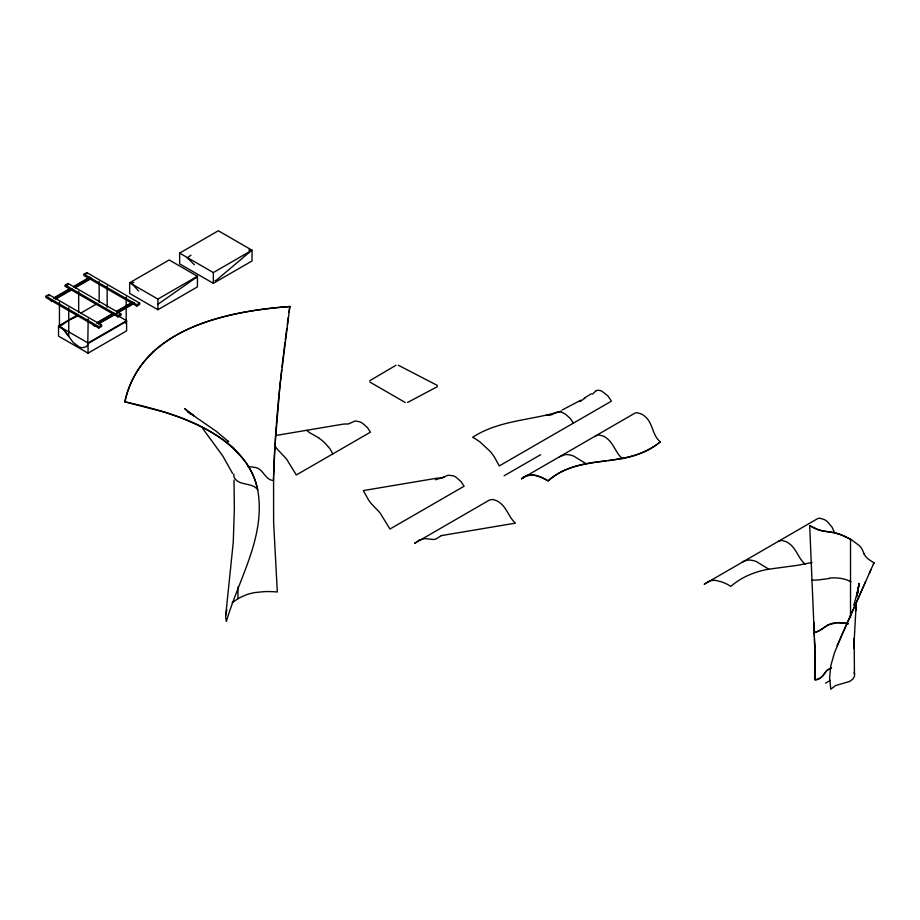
<?xml version="1.0" encoding="UTF-8"?>
<svg xmlns="http://www.w3.org/2000/svg" width="920" height="920" viewBox="0 0 920 920"><rect width="100%" height="100%" fill="white"/><g stroke="black" fill="none" stroke-linecap="round" stroke-linejoin="round"><path stroke-width="1.38" d="M814.671 645.656L815.12 671.312M815.074 675.579L815.12 668.541M815.108 672.934L815.12 671.853M815.097 674.004C812.498 682.962 819.456 679.627 822.928 675.717M856.06 605.9L855.588 610.754L856.129 604.865L854.001 644.138L854.128 638.583L854.473 676.292L852.897 679.029L849.919 681.341L835.429 685.63L830.794 689.241L829.621 678.029L830.771 665.861L834.382 653.062L841.363 636.122M815.062 676.096L815.028 678.12M853.909 648.577L854.036 643.011M273.573 477.192L273.619 522.491L277.322 591.985L272.527 591.652A58.397 33.718 0 0 0 264.189 591.663L255.725 592.457A35.73 20.631 0 0 0 245.996 594.906L238.889 598.126L232.162 602.669M273.608 475.835L275.126 442.474M275.218 441.002L275.758 432.94M275.862 431.468L276.356 424.867M233.852 474.145L233.818 475.939A16.744 9.66 0 0 0 234.853 478.526C240.258 486.093 252.206 482.252 257.669 489.67C266.144 536.222 238.958 578.289 226.412 621.38L225.825 618.608A58.397 33.718 0 0 1 225.848 613.801L226.872 609.707M280.761 377.878L281.669 369.725M281.968 367.034L283.383 355.12M225.71 615.457L233.266 542.271L234.347 508.714L234.002 480.091M283.544 353.809L284.993 342.205M285.315 339.664L286.798 328.382M287.305 324.679L288.305 317.342M857.428 593.538L858.279 587.362L856.968 595.608L859.142 583.406L856.623 596.643L859.084 584.476M204.205 322.621C231.748 313.018 260.832 308.717 289.834 306.544L279.956 385.422L274.85 447.154A108.951 10.879 -85.9 0 0 273.711 472.684L273.493 480.527C264.419 479.964 263.407 467.774 254.207 467.36A16.744 9.66 0 0 0 249.722 466.762L248.17 466.727M288.983 312.512L289.834 306.544M857.647 591.583L857.865 590.525L853.771 605.337M198.513 425.362L182.321 418.358L165.439 412.413L124.821 401.798C128.788 382.996 138.587 365.504 152.639 352.394M124.924 401.752C140.84 328.716 226.63 311.155 289.926 306.486M88.182 318.929L87.779 344.563A14.064 8.119 60 0 1 85.905 346.828L82.317 347.691A16.744 9.66 60 0 1 79.189 346.932L73.151 342.401L63.549 329.44A11.902 6.865 60 0 0 61.629 327.945L59.443 326.841L59.443 302.335M126.201 296.976L126.201 321.528L125.442 323.184M869.319 573.332L870.987 569.572M837.131 645.782L874 562.787L869.745 560.142A31.314 18.078 0 0 1 864.121 554.07M874 562.787L873.333 564.293M841.857 634.984L865.651 581.624M824.251 673.888L826.286 671.071M824.722 673.175L827.413 669.956L830.841 667.966M824.377 673.693L823.043 675.579M823.848 674.475L820.306 678.097L814.97 680.098L815.108 666.885M592.376 394.185L596.263 390.643M826.401 670.933L831.576 667.69M521.49 478.756L526.573 475.628A35.73 20.631 60 0 1 533.036 474.95L540.626 476.962L548.124 480.872C579.6 452.536 628.337 469.51 660.284 441.841C652.061 435.286 653.131 422.786 644.782 416.3A16.744 9.66 60 0 0 641.539 414.046L637.261 412.746A14.064 8.119 60 0 0 634.443 413.413L521.49 478.756A43.826 25.3 60 0 1 525.366 476.226L531.656 474.927A38.996 22.517 60 0 1 536.947 475.674L538.856 476.376A58.397 33.718 60 0 1 544.709 478.906L548.124 480.872C564.017 466.578 585.764 462.886 606.292 460.943M559.429 456.849L564.96 454.641A35.351 20.412 60 0 1 573.769 456.147L586.051 463.703M742.152 562.338L744.648 560.832L748.512 560.084A35.443 20.47 60 0 1 756.493 561.637L768.775 569.192L798.111 565.236L812.038 562.476M190.969 255.173L187.093 258.025A23.287 10.557 48.3 0 1 190.06 260.486L194.384 264.73M595.619 435.953L598.644 434.849L603.451 436.149A19.826 11.454 60 0 1 606.464 438.046C613.709 443.256 615.63 452.801 622.254 458.574C636.007 456.032 649.255 450.524 660.284 441.841M778.343 541.443L781.367 540.351L786.174 541.65A19.826 11.454 60 0 1 789.187 543.536C796.432 548.745 798.353 558.29 804.977 564.063M823.918 627.612L828.046 624.979M823.319 628.049L822.284 628.797M580.094 401.546L584.786 398.256M822.135 628.9L821.364 629.429M591.272 393.783L584.315 398.141M157.803 304.359L196.431 277.334A23.023 12.316 56 0 1 195.35 278.38M369.759 380.696L396.002 365.263M46 296.194L48.806 294.572L101.614 325.059L101.614 326.404L98.808 328.026L46 297.539L46 296.194L98.808 326.68L101.614 325.059M65.262 285.073L68.068 283.452L120.876 313.938L120.876 315.284L118.07 316.905L65.262 286.419L65.262 285.073L118.07 315.56L120.876 313.938M84.019 274.24L86.825 272.619L139.633 303.105L139.633 304.462L136.827 306.072L84.019 275.586L84.019 274.24L136.827 304.727L139.633 303.105M65.262 286.419L67.137 285.338M53.912 297.827L70 288.546M73.715 286.396L89.792 277.115M53.912 298.471L70 289.19M73.715 287.051L89.792 277.76M55.315 298.632L71.392 289.351M75.106 287.201L91.195 277.92M55.315 299.276L72.634 289.282M75.106 287.856L91.195 278.564M179.642 253.115L218.35 230.759L252.034 250.217L252.034 260.969L213.325 283.325L179.642 263.879L179.642 253.115L213.325 272.561L252.034 250.217M129.662 282.785L169.188 259.957L197.432 276.264L197.432 286.89L157.895 309.718L129.662 293.411L129.662 282.785L157.895 299.08L197.432 276.264M117.99 315.755L126.603 320.723L126.603 330.889L88.044 353.153L58.535 336.122L58.535 325.956L77.199 315.18M80.925 313.03L95.852 304.405M96.91 322.655L112.999 313.363M116.713 311.224L132.79 301.944M96.91 323.299L114.241 313.294M116.713 311.868L132.79 302.588M98.313 323.46L114.39 314.168M116.874 312.742L134.194 302.749M98.313 324.104L134.194 303.393M58.535 325.956L88.044 342.987L126.603 320.723M88.182 343.482L126.201 321.528M504.125 475.778L540.672 454.687M825.505 683.157L830.265 680.409M580.853 400.177L562.327 409.906M407.502 402.511L437.356 386.664M828.218 624.887L836.809 622.69L846.377 623.242M348.956 423.729L355.12 420.992L359.605 421.739A19.826 11.454 60 0 1 362.618 423.327L367.425 427.581L370.449 432.17L296.32 474.973L286.626 459.195A29.509 17.031 60 0 0 284.2 456.469L277.943 449.926A28.784 16.617 60 0 1 274.988 446.027M78.534 315.641L68.736 320.263L59.443 326.841L63.94 329.808L68.758 336.145L68.758 307.717M441.864 478.055L448.005 475.203L453.249 475.801A19.826 11.454 60 0 1 456.262 477.388L461.069 481.643L464.094 486.231L389.953 529.034L380.27 513.256A29.509 17.031 60 0 0 377.844 510.531L371.588 503.987A28.784 16.617 60 0 1 368.632 500.089L363.32 490.578L437.46 478.101L441.094 478.262M561.327 411.079C531.955 420.452 499.272 419.899 472.627 437.287L474.087 438.081A61.053 35.247 60 0 1 480.102 442.048L490.199 451.421A32.315 18.665 60 0 1 494.661 457.516L499.272 465.922L611.42 401.178L607.913 395.899L601.772 391.126A14.823 8.556 60 0 0 596.263 390.643M435.413 479.745L443.992 477.112M133.883 282.474L131.468 283.153L138.609 290.996M814.821 649.911L814.844 650.532L814.2 632.546C821.859 631.108 826.654 623.472 834.67 622.966A19.826 11.454 0 0 1 838.879 622.564L848.332 623.817M348.22 423.993L343.815 424.039L307.096 430.215M768.775 569.192C754.94 571.55 741.508 577.104 730.848 586.362L727.432 584.395A58.397 33.718 60 0 0 721.579 581.865L715.76 580.451A35.73 20.631 60 0 0 709.297 581.129L704.202 584.246L817.167 518.903A14.064 8.119 60 0 1 819.984 518.247L824.262 519.547A16.744 9.66 60 0 1 827.505 521.801L832.059 527.183L834.969 533.577M622.254 458.574L608.557 460.667M276.92 435.298L306.751 430.272A23.287 13.363 62.4 0 0 309.453 432.572L319.378 438.219M829.414 578.507L818.8 579.865A25.035 14.168 -1.9 0 1 811.957 580.106M546.767 415C552.448 416.909 556.865 409.354 562.557 412.689A19.826 11.454 60 0 1 565.57 414.287L570.377 418.531L573.401 423.131M124.821 401.798C169.372 411.941 218.132 425.155 246.571 463.484A108.951 88.308 -12 0 1 255.933 482.966L257.669 489.67C254.46 473.869 245.64 459.574 233.875 448.695M846.595 623.288L847.872 623.656M248.745 249.964L251.321 250.631L215.843 280.669A23.023 10.476 49.5 0 1 214.935 280.439M840.42 534.485L839.753 534.255A32.096 18.526 0 0 0 832.117 532.358L824.78 531.323A31.314 18.078 0 0 1 814.257 528.115L809.68 525.653L814.2 632.546M840.638 534.566L851.069 539.534L859.096 545.422A32.096 18.526 0 0 1 862.373 549.838L864.179 554.07M398.291 365.217L437.345 385.434M369.771 381.995L405.214 402.488M809.68 525.653L818.11 529.644A28.784 16.617 0 0 0 822.572 530.886L831.795 532.323A29.509 17.031 0 0 1 835.394 533.014L843.272 535.589L850.517 539.212L850.517 617.688M227.884 441.048L228.769 441.818L216.338 431.365L187.45 411.412L194.131 415.828L184.713 408.629L190.785 414.253M202.871 428.72L222.904 456.147L232.576 473.466M328.578 446.947L330.096 449.121A23.023 13.512 61.7 0 1 332.729 453.951M854.105 672.221L854.68 674.176M813.797 622.334L814.384 637.088M814.464 639.032L814.683 645.46M814.625 643.54L814.637 644.184M814.706 646.093L814.74 647.369M814.856 651.164L814.89 652.418M814.878 651.797L814.982 656.144M815.005 657.363L815.074 661.583L815.062 660.997M814.994 656.754L815.016 657.972M815.028 658.582L815.039 659.192M815.051 659.789L815.051 660.387M815.085 662.181L815.108 664.527M815.097 663.366L815.097 663.952M815.12 665.689L815.108 665.114L815.12 667.414M237.958 587.006L237.958 598.655M213.325 272.561L213.325 283.325M157.895 299.08L157.895 309.718M136.827 304.727L136.827 306.072M118.07 315.56L118.07 316.905M107.157 285.982L107.157 307.199M99.153 281.359L99.153 302.312M98.808 326.68L98.808 328.026M94.599 325.599L94.599 326.243L93.207 324.794M88.044 342.987L88.044 353.153M86.825 272.619L86.825 273.976M78.671 291.191L78.671 312.719M68.068 283.452L68.068 284.797M51.6 300.771L51.6 301.426L50.209 299.966M48.806 294.572L48.806 295.918M319.378 438.495A26.059 14.731 60.8 0 1 328.428 447.143M829.299 578.128A25.024 14.662 -1.2 0 1 850.919 581.762M821.307 629.395A20.171 11.649 0 0 1 814.292 632.615M276.391 424.12A163.944 16.399 -85.9 0 1 280.784 378.016M152.57 352.372A154.399 89.136 0 0 1 204.159 322.586M198.375 425.546A163.944 132.894 -12.1 0 1 234.117 448.511M857.497 592.491L857.221 594.883L857.497 592.491M441.324 535.612L436.011 538.993A28.784 16.617 60 0 1 433.055 539.465L426.799 538.786A29.509 17.031 60 0 0 424.373 538.706L419.221 540.132L414.678 543.317L489.474 500.031L492.74 499.456L496.65 500.71A19.826 11.454 60 0 1 499.663 502.596C506.909 507.817 508.829 517.351 515.453 523.135L441.324 535.612"/></g></svg>
